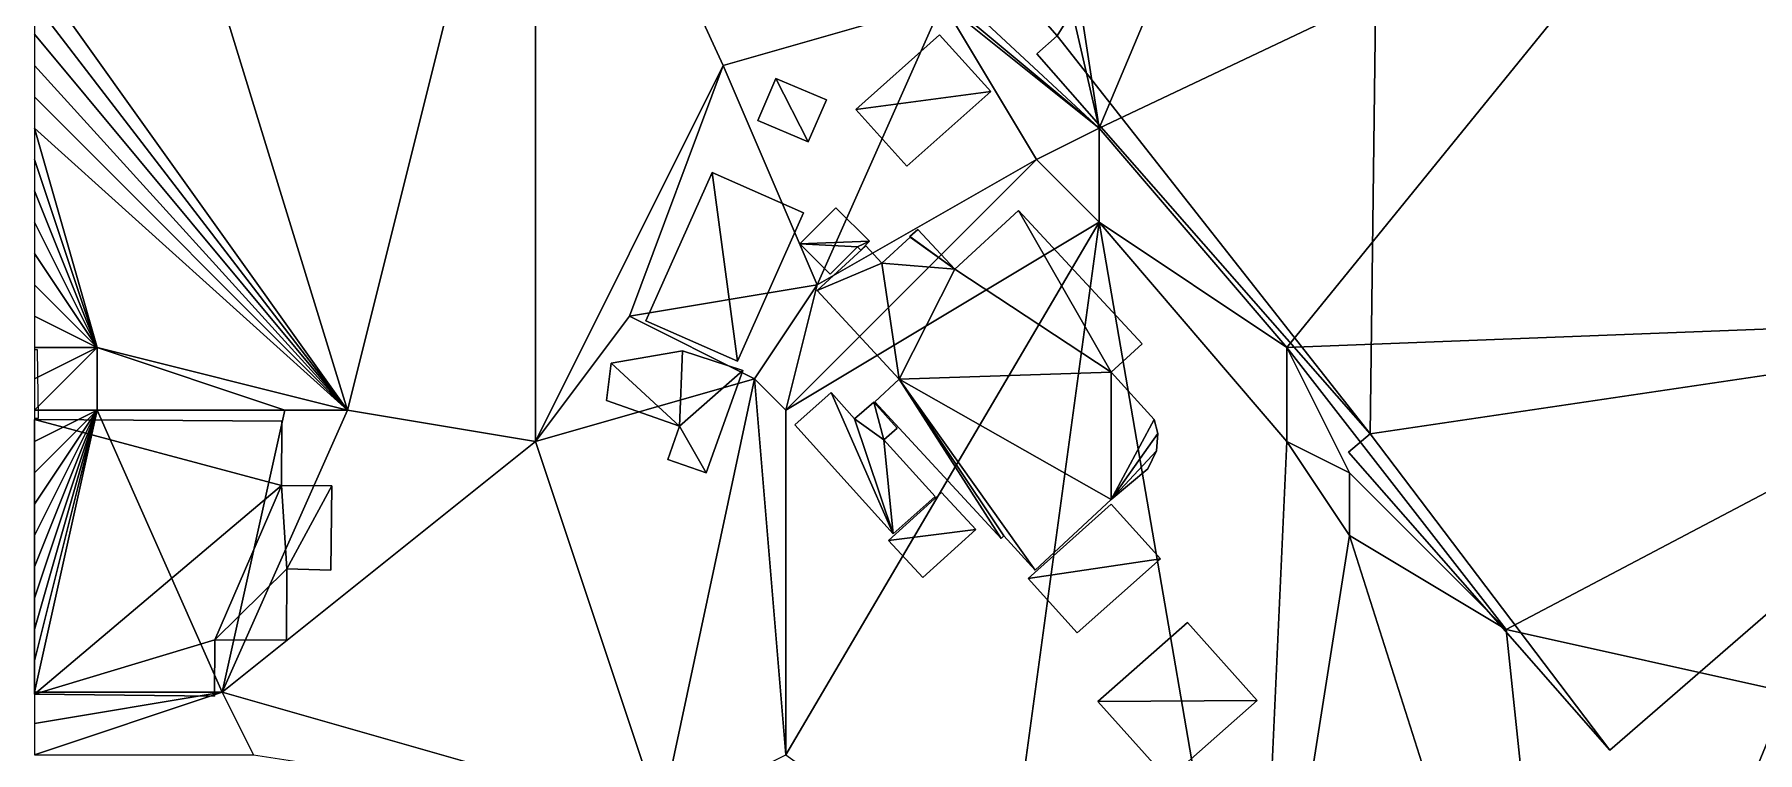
# Model space of a CAD drawing. Header units: metres. Extents: x -1103 to 901, y -902 to 905.
# Drawn here: x -1100 to -989.9, y 748.1 to 794 of the extents above; entities that cross this region are included whole.
import ezdxf

# ---------------------------------------------------------------- set-up
doc = ezdxf.new("R2010")
doc.units = ezdxf.units.M
for name, color, linetype in [('OSM_BUILDING_FOOTPRINTS', 7, 'CONTINUOUS'), ('OSM_BUILDING_ROOFS', 1, 'CONTINUOUS'), ('OSM_BUILDING_WALLS', 8, 'CONTINUOUS'), ('OSM_TERRAIN', 3, 'CONTINUOUS')]:
    doc.layers.add(name, color=color, linetype=linetype)

msp = doc.modelspace()

# ---------------------------------------------------------------- linework, layer by layer
at = {"layer": 'OSM_BUILDING_FOOTPRINTS'}
for points in [[(-1043, 802.11, 11.72), (-1013.93, 827.31, 11.72), (-968.11, 775.38, 11.72), (-999.37, 748.3, 11.72), (-1016.07, 767.31, 11.72), (-1014.68, 768.5, 11.72), (-1035.98, 792.75, 11.72), (-1034.67, 793.9, 11.72), (-1040.31, 800.34, 11.72), (-1040.95, 799.78, 11.72), (-1043, 802.11, 11.72)], [(-1042.19, 793.96, 12.65), (-1038.92, 790.34, 12.65), (-1044.28, 785.58, 12.65), (-1047.54, 789.19, 12.65), (-1042.19, 793.96, 12.65)], [(-1049.41, 789.81, 12.45), (-1050.57, 787.12, 12.45), (-1053.79, 788.49, 12.45), (-1052.64, 791.18, 12.45), (-1049.41, 789.81, 12.45)], [(-1050.87, 782.6, 12.28), (-1055.09, 773.13, 12.28), (-1060.94, 775.71, 12.28), (-1056.72, 785.18, 12.28), (-1050.87, 782.6, 12.28)], [(-1048.81, 782.92, 12.6), (-1046.66, 780.79, 12.6), (-1047.22, 780.22, 12.6), (-1047.43, 780.42, 12.6), (-1049.18, 778.69, 12.6), (-1051.12, 780.62, 12.6), (-1048.81, 782.92, 12.6)], [(-1028.34, 767.4, 12.68), (-1028.24, 768.52, 12.68), (-1028.47, 769.41, 12.68), (-1031.23, 772.42, 12.68), (-1029.24, 774.23, 12.68), (-1037.14, 782.75, 12.68), (-1041.22, 779.01, 12.68), (-1043.58, 781.54, 12.68), (-1044.08, 781.08, 12.68), (-1044.06, 781.04, 12.68), (-1045.87, 779.38, 12.68), (-1046.89, 780.49, 12.68), (-1050.01, 777.64, 12.68), (-1044.76, 771.97, 12.68), (-1046.33, 770.54, 12.68), (-1038.25, 761.81, 12.68), (-1038.08, 761.97, 12.68), (-1036.07, 759.79, 12.68), (-1031.23, 764.29, 12.68), (-1028.88, 766.25, 12.68), (-1028.34, 767.4, 12.68)], [(-1099.75, 769.48, 13.09), (-1099.81, 773.85, 13.05), (-1100, 773.85, 13.06), (-1100, 769.48, 13.08)], [(-1058.79, 768.98, 12.09), (-1059.54, 766.85, 12.09), (-1057.09, 765.99, 12.09), (-1054.76, 772.54, 12.09), (-1058.6, 773.79, 12.09), (-1063.17, 773.01, 12.09), (-1063.46, 770.62, 12.09), (-1058.79, 768.98, 12.09)], [(-1051.43, 769.07, 12.72), (-1049.12, 771.12, 12.72), (-1047.61, 769.44, 12.72), (-1046.39, 770.51, 12.72), (-1044.9, 768.86, 12.72), (-1045.74, 768.11, 12.72), (-1042.47, 764.49, 12.72), (-1045.15, 762.1, 12.72), (-1051.43, 769.07, 12.72)], [(-1088.47, 755.34, 11.08), (-1083.91, 755.32, 11.08), (-1083.88, 759.87, 11.08), (-1081.07, 759.79, 11.08), (-1081, 765.17, 11.08), (-1084.23, 765.19, 11.08), (-1084.2, 769.3, 11.08), (-1100, 769.4, 11.08), (-1100, 751.87, 11.08), (-1088.5, 751.75, 11.08)], [(-1042.07, 764.75, 12.92), (-1039.88, 762.39, 12.92), (-1043.25, 759.31, 12.92), (-1045.44, 761.68, 12.92), (-1042.07, 764.75, 12.92)], [(-1031.22, 763.99, 13), (-1028.08, 760.52, 13), (-1033.39, 755.78, 13), (-1036.53, 759.26, 13), (-1031.22, 763.99, 13)], [(-1026.36, 756.45, 12.99), (-1021.91, 751.46, 12.99), (-1027.6, 746.43, 12.99), (-1032.07, 751.41, 12.99), (-1026.36, 756.45, 12.99)]]:
    msp.add_polyline3d(points, close=True, dxfattribs=at)
at = {"layer": 'OSM_BUILDING_ROOFS'}
for points in [[(-1013.93, 827.31, 52.12), (-1040.31, 800.34, 52.12), (-1034.67, 793.9, 52.12)], [(-1014.68, 768.5, 52.12), (-1013.93, 827.31, 52.12), (-1034.67, 793.9, 52.12)], [(-1014.68, 768.5, 52.12), (-968.11, 775.38, 52.12), (-1013.93, 827.31, 52.12)], [(-1038.92, 790.34, 22.65), (-1042.19, 793.96, 22.65), (-1047.54, 789.19, 22.65)], [(-1034.67, 793.9, 52.12), (-1035.98, 792.75, 52.12), (-1014.68, 768.5, 52.12)], [(-1050.57, 787.12, 22.45), (-1052.64, 791.18, 22.45), (-1053.79, 788.49, 22.45)], [(-1050.57, 787.12, 22.45), (-1049.41, 789.81, 22.45), (-1052.64, 791.18, 22.45)], [(-1038.92, 790.34, 22.65), (-1047.54, 789.19, 22.65), (-1044.28, 785.58, 22.65)], [(-1055.09, 773.13, 22.28), (-1056.72, 785.18, 22.28), (-1060.94, 775.71, 22.28)], [(-1055.09, 773.13, 22.28), (-1050.87, 782.6, 22.28), (-1056.72, 785.18, 22.28)], [(-1046.66, 780.79, 22.6), (-1048.81, 782.92, 22.6), (-1051.12, 780.62, 22.6)], [(-1031.23, 772.42, 43.48), (-1037.14, 782.75, 43.48), (-1041.22, 779.01, 43.48)], [(-1031.23, 772.42, 43.48), (-1029.24, 774.23, 43.48), (-1037.14, 782.75, 43.48)], [(-1041.22, 779.01, 43.48), (-1043.58, 781.54, 43.48), (-1044.08, 781.08, 43.48)], [(-1047.43, 780.42, 22.6), (-1046.66, 780.79, 22.6), (-1051.12, 780.62, 22.6)], [(-1051.12, 780.62, 22.6), (-1049.18, 778.69, 22.6), (-1047.43, 780.42, 22.6)], [(-1045.87, 779.38, 43.48), (-1046.89, 780.49, 43.48), (-1050.01, 777.64, 43.48)], [(-1047.43, 780.42, 22.6), (-1047.22, 780.22, 22.6), (-1046.66, 780.79, 22.6)], [(-1041.22, 779.01, 43.48), (-1044.06, 781.04, 43.48), (-1045.87, 779.38, 43.48)], [(-1041.22, 779.01, 43.48), (-1044.08, 781.08, 43.48), (-1044.06, 781.04, 43.48)], [(-1045.87, 779.38, 43.48), (-1050.01, 777.64, 43.48), (-1044.76, 771.97, 43.48)], [(-1044.76, 771.97, 43.48), (-1041.22, 779.01, 43.48), (-1045.87, 779.38, 43.48)], [(-1044.76, 771.97, 43.48), (-1031.23, 772.42, 43.48), (-1041.22, 779.01, 43.48)], [(-1014.68, 768.5, 52.12), (-999.37, 748.3, 52.12), (-968.11, 775.38, 52.12)], [(-1058.79, 768.98, 22.09), (-1058.6, 773.79, 22.09), (-1063.17, 773.01, 22.09)], [(-1058.79, 768.98, 22.09), (-1054.76, 772.54, 22.09), (-1058.6, 773.79, 22.09)], [(-1063.17, 773.01, 22.09), (-1063.46, 770.62, 22.09), (-1058.79, 768.98, 22.09)], [(-1058.79, 768.98, 22.09), (-1057.09, 765.99, 22.09), (-1054.76, 772.54, 22.09)], [(-1044.76, 771.97, 43.48), (-1046.33, 770.54, 43.48), (-1038.25, 761.81, 43.48)], [(-1044.76, 771.97, 43.48), (-1031.23, 764.29, 43.48), (-1031.23, 772.42, 43.48)], [(-1044.76, 771.97, 43.48), (-1038.25, 761.81, 43.48), (-1038.08, 761.97, 43.48)], [(-1044.76, 771.97, 43.48), (-1038.08, 761.97, 43.48), (-1036.07, 759.79, 43.48)], [(-1044.76, 771.97, 43.48), (-1036.07, 759.79, 43.48), (-1031.23, 764.29, 43.48)], [(-1031.23, 764.29, 43.48), (-1028.47, 769.41, 43.48), (-1031.23, 772.42, 43.48)], [(-1049.12, 771.12, 22.72), (-1051.43, 769.07, 22.72), (-1045.15, 762.1, 22.72)], [(-1047.61, 769.44, 22.72), (-1049.12, 771.12, 22.72), (-1045.15, 762.1, 22.72)], [(-1045.74, 768.11, 22.72), (-1046.39, 770.51, 22.72), (-1047.61, 769.44, 22.72)], [(-1045.74, 768.11, 22.72), (-1044.9, 768.86, 22.72), (-1046.39, 770.51, 22.72)], [(-1084.23, 765.19, 22.68), (-1084.2, 769.3, 22.68), (-1100, 769.4, 22.68)], [(-1084.23, 765.19, 22.68), (-1100, 769.4, 22.68), (-1100, 751.87, 22.68)], [(-1047.61, 769.44, 22.72), (-1045.15, 762.1, 22.72), (-1045.74, 768.11, 22.72)], [(-1031.23, 764.29, 43.48), (-1028.24, 768.52, 43.48), (-1028.47, 769.41, 43.48)], [(-1058.79, 768.98, 22.09), (-1059.54, 766.85, 22.09), (-1057.09, 765.99, 22.09)], [(-1031.23, 764.29, 43.48), (-1028.34, 767.4, 43.48), (-1028.24, 768.52, 43.48)], [(-1014.68, 768.5, 52.12), (-1016.07, 767.31, 52.12), (-999.37, 748.3, 52.12)], [(-1045.15, 762.1, 22.72), (-1042.47, 764.49, 22.72), (-1045.74, 768.11, 22.72)], [(-1031.23, 764.29, 43.48), (-1028.88, 766.25, 43.48), (-1028.34, 767.4, 43.48)], [(-1084.23, 765.19, 22.68), (-1100, 751.87, 22.68), (-1088.47, 755.34, 22.68)], [(-1084.23, 765.19, 22.68), (-1088.47, 755.34, 22.68), (-1083.88, 759.87, 22.68)], [(-1083.88, 759.87, 22.68), (-1081, 765.17, 22.68), (-1084.23, 765.19, 22.68)], [(-1083.88, 759.87, 22.68), (-1081.07, 759.79, 22.68), (-1081, 765.17, 22.68)], [(-1039.88, 762.39, 22.92), (-1042.07, 764.75, 22.92), (-1045.44, 761.68, 22.92)], [(-1028.08, 760.52, 23), (-1031.22, 763.99, 23), (-1036.53, 759.26, 23)], [(-1039.88, 762.39, 22.92), (-1045.44, 761.68, 22.92), (-1043.25, 759.31, 22.92)], [(-1088.47, 755.34, 22.68), (-1083.91, 755.32, 22.68), (-1083.88, 759.87, 22.68)], [(-1028.08, 760.52, 23), (-1036.53, 759.26, 23), (-1033.39, 755.78, 23)], [(-1021.91, 751.46, 22.99), (-1026.36, 756.45, 22.99), (-1032.07, 751.41, 22.99)], [(-1100, 751.87, 22.68), (-1088.5, 751.75, 22.68), (-1088.47, 755.34, 22.68)], [(-1021.91, 751.46, 22.99), (-1032.07, 751.41, 22.99), (-1027.6, 746.43, 22.99)]]:
    msp.add_3dface(points, dxfattribs=at)
at = {"layer": 'OSM_BUILDING_WALLS'}
for points in [[(-968.11, 775.38, 11.72), (-1013.93, 827.31, 11.72), (-1013.93, 827.31, 52.12)], [(-968.11, 775.38, 11.72), (-1013.93, 827.31, 52.12), (-968.11, 775.38, 52.12)], [(-1040.31, 800.34, 11.72), (-1034.67, 793.9, 11.72), (-1034.67, 793.9, 52.12)], [(-1040.31, 800.34, 11.72), (-1034.67, 793.9, 52.12), (-1040.31, 800.34, 52.12)], [(-1042.19, 793.96, 12.65), (-1047.54, 789.19, 12.65), (-1047.54, 789.19, 22.65)], [(-1042.19, 793.96, 12.65), (-1047.54, 789.19, 22.65), (-1042.19, 793.96, 22.65)], [(-1038.92, 790.34, 12.65), (-1042.19, 793.96, 12.65), (-1042.19, 793.96, 22.65)], [(-1038.92, 790.34, 12.65), (-1042.19, 793.96, 22.65), (-1038.92, 790.34, 22.65)], [(-1034.67, 793.9, 11.72), (-1035.98, 792.75, 11.72), (-1035.98, 792.75, 52.12)], [(-1034.67, 793.9, 11.72), (-1035.98, 792.75, 52.12), (-1034.67, 793.9, 52.12)], [(-1035.98, 792.75, 11.72), (-1014.68, 768.5, 11.72), (-1014.68, 768.5, 52.12)], [(-1035.98, 792.75, 11.72), (-1014.68, 768.5, 52.12), (-1035.98, 792.75, 52.12)], [(-1052.64, 791.18, 12.45), (-1053.79, 788.49, 12.45), (-1053.79, 788.49, 22.45)], [(-1052.64, 791.18, 12.45), (-1053.79, 788.49, 22.45), (-1052.64, 791.18, 22.45)], [(-1049.41, 789.81, 12.45), (-1052.64, 791.18, 12.45), (-1052.64, 791.18, 22.45)], [(-1049.41, 789.81, 12.45), (-1052.64, 791.18, 22.45), (-1049.41, 789.81, 22.45)], [(-1044.28, 785.58, 12.65), (-1038.92, 790.34, 12.65), (-1038.92, 790.34, 22.65)], [(-1044.28, 785.58, 12.65), (-1038.92, 790.34, 22.65), (-1044.28, 785.58, 22.65)], [(-1050.57, 787.12, 12.45), (-1049.41, 789.81, 12.45), (-1049.41, 789.81, 22.45)], [(-1050.57, 787.12, 12.45), (-1049.41, 789.81, 22.45), (-1050.57, 787.12, 22.45)], [(-1047.54, 789.19, 12.65), (-1044.28, 785.58, 12.65), (-1044.28, 785.58, 22.65)], [(-1047.54, 789.19, 12.65), (-1044.28, 785.58, 22.65), (-1047.54, 789.19, 22.65)], [(-1053.79, 788.49, 12.45), (-1050.57, 787.12, 12.45), (-1050.57, 787.12, 22.45)], [(-1053.79, 788.49, 12.45), (-1050.57, 787.12, 22.45), (-1053.79, 788.49, 22.45)], [(-1056.72, 785.18, 12.28), (-1060.94, 775.71, 12.28), (-1060.94, 775.71, 22.28)], [(-1056.72, 785.18, 12.28), (-1060.94, 775.71, 22.28), (-1056.72, 785.18, 22.28)], [(-1050.87, 782.6, 12.28), (-1056.72, 785.18, 12.28), (-1056.72, 785.18, 22.28)], [(-1050.87, 782.6, 12.28), (-1056.72, 785.18, 22.28), (-1050.87, 782.6, 22.28)], [(-1055.09, 773.13, 12.28), (-1050.87, 782.6, 12.28), (-1050.87, 782.6, 22.28)], [(-1055.09, 773.13, 12.28), (-1050.87, 782.6, 22.28), (-1055.09, 773.13, 22.28)], [(-1048.81, 782.92, 12.6), (-1051.12, 780.62, 12.6), (-1051.12, 780.62, 22.6)], [(-1048.81, 782.92, 12.6), (-1051.12, 780.62, 22.6), (-1048.81, 782.92, 22.6)], [(-1046.66, 780.79, 12.6), (-1048.81, 782.92, 12.6), (-1048.81, 782.92, 22.6)], [(-1046.66, 780.79, 12.6), (-1048.81, 782.92, 22.6), (-1046.66, 780.79, 22.6)], [(-1037.14, 782.75, 12.68), (-1041.22, 779.01, 12.68), (-1041.22, 779.01, 43.48)], [(-1037.14, 782.75, 12.68), (-1041.22, 779.01, 43.48), (-1037.14, 782.75, 43.48)], [(-1029.24, 774.23, 12.68), (-1037.14, 782.75, 12.68), (-1037.14, 782.75, 43.48)], [(-1029.24, 774.23, 12.68), (-1037.14, 782.75, 43.48), (-1029.24, 774.23, 43.48)], [(-1043.58, 781.54, 12.68), (-1044.08, 781.08, 12.68), (-1044.08, 781.08, 43.48)], [(-1043.58, 781.54, 12.68), (-1044.08, 781.08, 43.48), (-1043.58, 781.54, 43.48)], [(-1041.22, 779.01, 12.68), (-1043.58, 781.54, 12.68), (-1043.58, 781.54, 43.48)], [(-1041.22, 779.01, 12.68), (-1043.58, 781.54, 43.48), (-1041.22, 779.01, 43.48)], [(-1051.12, 780.62, 12.6), (-1049.18, 778.69, 12.6), (-1049.18, 778.69, 22.6)], [(-1051.12, 780.62, 12.6), (-1049.18, 778.69, 22.6), (-1051.12, 780.62, 22.6)], [(-1046.89, 780.49, 12.68), (-1050.01, 777.64, 12.68), (-1050.01, 777.64, 43.48)], [(-1046.89, 780.49, 12.68), (-1050.01, 777.64, 43.48), (-1046.89, 780.49, 43.48)], [(-1049.18, 778.69, 12.6), (-1047.43, 780.42, 12.6), (-1047.43, 780.42, 22.6)], [(-1049.18, 778.69, 12.6), (-1047.43, 780.42, 22.6), (-1049.18, 778.69, 22.6)], [(-1047.43, 780.42, 12.6), (-1047.22, 780.22, 12.6), (-1047.22, 780.22, 22.6)], [(-1047.43, 780.42, 12.6), (-1047.22, 780.22, 22.6), (-1047.43, 780.42, 22.6)], [(-1047.22, 780.22, 12.6), (-1046.66, 780.79, 12.6), (-1046.66, 780.79, 22.6)], [(-1047.22, 780.22, 12.6), (-1046.66, 780.79, 22.6), (-1047.22, 780.22, 22.6)], [(-1045.87, 779.38, 12.68), (-1046.89, 780.49, 12.68), (-1046.89, 780.49, 43.48)], [(-1045.87, 779.38, 12.68), (-1046.89, 780.49, 43.48), (-1045.87, 779.38, 43.48)], [(-1044.06, 781.04, 12.68), (-1045.87, 779.38, 12.68), (-1045.87, 779.38, 43.48)], [(-1044.06, 781.04, 12.68), (-1045.87, 779.38, 43.48), (-1044.06, 781.04, 43.48)], [(-1044.08, 781.08, 12.68), (-1044.06, 781.04, 12.68), (-1044.06, 781.04, 43.48)], [(-1044.08, 781.08, 12.68), (-1044.06, 781.04, 43.48), (-1044.08, 781.08, 43.48)], [(-1050.01, 777.64, 12.68), (-1044.76, 771.97, 12.68), (-1044.76, 771.97, 43.48)], [(-1050.01, 777.64, 12.68), (-1044.76, 771.97, 43.48), (-1050.01, 777.64, 43.48)], [(-1060.94, 775.71, 12.28), (-1055.09, 773.13, 12.28), (-1055.09, 773.13, 22.28)], [(-1060.94, 775.71, 12.28), (-1055.09, 773.13, 22.28), (-1060.94, 775.71, 22.28)], [(-999.37, 748.3, 11.72), (-968.11, 775.38, 11.72), (-968.11, 775.38, 52.12)], [(-999.37, 748.3, 11.72), (-968.11, 775.38, 52.12), (-999.37, 748.3, 52.12)], [(-1058.6, 773.79, 12.09), (-1063.17, 773.01, 12.09), (-1063.17, 773.01, 22.09)], [(-1058.6, 773.79, 12.09), (-1063.17, 773.01, 22.09), (-1058.6, 773.79, 22.09)], [(-1054.76, 772.54, 12.09), (-1058.6, 773.79, 12.09), (-1058.6, 773.79, 22.09)], [(-1054.76, 772.54, 12.09), (-1058.6, 773.79, 22.09), (-1054.76, 772.54, 22.09)], [(-1031.23, 772.42, 12.68), (-1029.24, 774.23, 12.68), (-1029.24, 774.23, 43.48)], [(-1031.23, 772.42, 12.68), (-1029.24, 774.23, 43.48), (-1031.23, 772.42, 43.48)], [(-1063.17, 773.01, 12.09), (-1063.46, 770.62, 12.09), (-1063.46, 770.62, 22.09)], [(-1063.17, 773.01, 12.09), (-1063.46, 770.62, 22.09), (-1063.17, 773.01, 22.09)], [(-1057.09, 765.99, 12.09), (-1054.76, 772.54, 12.09), (-1054.76, 772.54, 22.09)], [(-1057.09, 765.99, 12.09), (-1054.76, 772.54, 22.09), (-1057.09, 765.99, 22.09)], [(-1044.76, 771.97, 12.68), (-1046.33, 770.54, 12.68), (-1046.33, 770.54, 43.48)], [(-1044.76, 771.97, 12.68), (-1046.33, 770.54, 43.48), (-1044.76, 771.97, 43.48)], [(-1028.47, 769.41, 12.68), (-1031.23, 772.42, 12.68), (-1031.23, 772.42, 43.48)], [(-1028.47, 769.41, 12.68), (-1031.23, 772.42, 43.48), (-1028.47, 769.41, 43.48)], [(-1063.46, 770.62, 12.09), (-1058.79, 768.98, 12.09), (-1058.79, 768.98, 22.09)], [(-1063.46, 770.62, 12.09), (-1058.79, 768.98, 22.09), (-1063.46, 770.62, 22.09)], [(-1049.12, 771.12, 12.72), (-1051.43, 769.07, 12.72), (-1051.43, 769.07, 22.72)], [(-1049.12, 771.12, 12.72), (-1051.43, 769.07, 22.72), (-1049.12, 771.12, 22.72)], [(-1047.61, 769.44, 12.72), (-1049.12, 771.12, 12.72), (-1049.12, 771.12, 22.72)], [(-1047.61, 769.44, 12.72), (-1049.12, 771.12, 22.72), (-1047.61, 769.44, 22.72)], [(-1046.39, 770.51, 12.72), (-1047.61, 769.44, 12.72), (-1047.61, 769.44, 22.72)], [(-1046.39, 770.51, 12.72), (-1047.61, 769.44, 22.72), (-1046.39, 770.51, 22.72)], [(-1044.9, 768.86, 12.72), (-1046.39, 770.51, 12.72), (-1046.39, 770.51, 22.72)], [(-1044.9, 768.86, 12.72), (-1046.39, 770.51, 22.72), (-1044.9, 768.86, 22.72)], [(-1046.33, 770.54, 12.68), (-1038.25, 761.81, 12.68), (-1038.25, 761.81, 43.48)], [(-1046.33, 770.54, 12.68), (-1038.25, 761.81, 43.48), (-1046.33, 770.54, 43.48)], [(-1084.2, 769.3, 11.08), (-1100, 769.4, 11.08), (-1100, 769.4, 22.68)], [(-1084.2, 769.3, 11.08), (-1100, 769.4, 22.68), (-1084.2, 769.3, 22.68)], [(-1100, 769.4, 11.08), (-1100, 751.87, 11.08), (-1100, 751.87, 22.68)], [(-1100, 769.4, 11.08), (-1100, 751.87, 22.68), (-1100, 769.4, 22.68)], [(-1028.24, 768.52, 12.68), (-1028.47, 769.41, 12.68), (-1028.47, 769.41, 43.48)], [(-1028.24, 768.52, 12.68), (-1028.47, 769.41, 43.48), (-1028.24, 768.52, 43.48)], [(-1084.23, 765.19, 11.08), (-1084.2, 769.3, 11.08), (-1084.2, 769.3, 22.68)], [(-1084.23, 765.19, 11.08), (-1084.2, 769.3, 22.68), (-1084.23, 765.19, 22.68)], [(-1058.79, 768.98, 12.09), (-1059.54, 766.85, 12.09), (-1059.54, 766.85, 22.09)], [(-1058.79, 768.98, 12.09), (-1059.54, 766.85, 22.09), (-1058.79, 768.98, 22.09)], [(-1051.43, 769.07, 12.72), (-1045.15, 762.1, 12.72), (-1045.15, 762.1, 22.72)], [(-1051.43, 769.07, 12.72), (-1045.15, 762.1, 22.72), (-1051.43, 769.07, 22.72)], [(-1045.74, 768.11, 12.72), (-1044.9, 768.86, 12.72), (-1044.9, 768.86, 22.72)], [(-1045.74, 768.11, 12.72), (-1044.9, 768.86, 22.72), (-1045.74, 768.11, 22.72)], [(-1028.34, 767.4, 12.68), (-1028.24, 768.52, 12.68), (-1028.24, 768.52, 43.48)], [(-1028.34, 767.4, 12.68), (-1028.24, 768.52, 43.48), (-1028.34, 767.4, 43.48)], [(-1014.68, 768.5, 11.72), (-1016.07, 767.31, 11.72), (-1016.07, 767.31, 52.12)], [(-1014.68, 768.5, 11.72), (-1016.07, 767.31, 52.12), (-1014.68, 768.5, 52.12)], [(-1042.47, 764.49, 12.72), (-1045.74, 768.11, 12.72), (-1045.74, 768.11, 22.72)], [(-1042.47, 764.49, 12.72), (-1045.74, 768.11, 22.72), (-1042.47, 764.49, 22.72)], [(-1028.88, 766.25, 12.68), (-1028.34, 767.4, 12.68), (-1028.34, 767.4, 43.48)], [(-1028.88, 766.25, 12.68), (-1028.34, 767.4, 43.48), (-1028.88, 766.25, 43.48)], [(-1016.07, 767.31, 11.72), (-999.37, 748.3, 11.72), (-999.37, 748.3, 52.12)], [(-1016.07, 767.31, 11.72), (-999.37, 748.3, 52.12), (-1016.07, 767.31, 52.12)], [(-1059.54, 766.85, 12.09), (-1057.09, 765.99, 12.09), (-1057.09, 765.99, 22.09)], [(-1059.54, 766.85, 12.09), (-1057.09, 765.99, 22.09), (-1059.54, 766.85, 22.09)], [(-1031.23, 764.29, 12.68), (-1028.88, 766.25, 12.68), (-1028.88, 766.25, 43.48)], [(-1031.23, 764.29, 12.68), (-1028.88, 766.25, 43.48), (-1031.23, 764.29, 43.48)], [(-1081, 765.17, 11.08), (-1084.23, 765.19, 11.08), (-1084.23, 765.19, 22.68)], [(-1081, 765.17, 11.08), (-1084.23, 765.19, 22.68), (-1081, 765.17, 22.68)], [(-1081.07, 759.79, 11.08), (-1081, 765.17, 11.08), (-1081, 765.17, 22.68)], [(-1081.07, 759.79, 11.08), (-1081, 765.17, 22.68), (-1081.07, 759.79, 22.68)], [(-1042.07, 764.75, 12.92), (-1045.44, 761.68, 12.92), (-1045.44, 761.68, 22.92)], [(-1042.07, 764.75, 12.92), (-1045.44, 761.68, 22.92), (-1042.07, 764.75, 22.92)], [(-1045.15, 762.1, 12.72), (-1042.47, 764.49, 12.72), (-1042.47, 764.49, 22.72)], [(-1045.15, 762.1, 12.72), (-1042.47, 764.49, 22.72), (-1045.15, 762.1, 22.72)], [(-1039.88, 762.39, 12.92), (-1042.07, 764.75, 12.92), (-1042.07, 764.75, 22.92)], [(-1039.88, 762.39, 12.92), (-1042.07, 764.75, 22.92), (-1039.88, 762.39, 22.92)], [(-1031.22, 763.99, 13), (-1036.53, 759.26, 13), (-1036.53, 759.26, 23)], [(-1031.22, 763.99, 13), (-1036.53, 759.26, 23), (-1031.22, 763.99, 23)], [(-1036.07, 759.79, 12.68), (-1031.23, 764.29, 12.68), (-1031.23, 764.29, 43.48)], [(-1036.07, 759.79, 12.68), (-1031.23, 764.29, 43.48), (-1036.07, 759.79, 43.48)], [(-1028.08, 760.52, 13), (-1031.22, 763.99, 13), (-1031.22, 763.99, 23)], [(-1028.08, 760.52, 13), (-1031.22, 763.99, 23), (-1028.08, 760.52, 23)], [(-1045.44, 761.68, 12.92), (-1043.25, 759.31, 12.92), (-1043.25, 759.31, 22.92)], [(-1045.44, 761.68, 12.92), (-1043.25, 759.31, 22.92), (-1045.44, 761.68, 22.92)], [(-1043.25, 759.31, 12.92), (-1039.88, 762.39, 12.92), (-1039.88, 762.39, 22.92)], [(-1043.25, 759.31, 12.92), (-1039.88, 762.39, 22.92), (-1043.25, 759.31, 22.92)], [(-1038.25, 761.81, 12.68), (-1038.08, 761.97, 12.68), (-1038.08, 761.97, 43.48)], [(-1038.25, 761.81, 12.68), (-1038.08, 761.97, 43.48), (-1038.25, 761.81, 43.48)], [(-1038.08, 761.97, 12.68), (-1036.07, 759.79, 12.68), (-1036.07, 759.79, 43.48)], [(-1038.08, 761.97, 12.68), (-1036.07, 759.79, 43.48), (-1038.08, 761.97, 43.48)], [(-1083.91, 755.32, 11.08), (-1083.88, 759.87, 11.08), (-1083.88, 759.87, 22.68)], [(-1083.91, 755.32, 11.08), (-1083.88, 759.87, 22.68), (-1083.91, 755.32, 22.68)], [(-1083.88, 759.87, 11.08), (-1081.07, 759.79, 11.08), (-1081.07, 759.79, 22.68)], [(-1083.88, 759.87, 11.08), (-1081.07, 759.79, 22.68), (-1083.88, 759.87, 22.68)], [(-1033.39, 755.78, 13), (-1028.08, 760.52, 13), (-1028.08, 760.52, 23)], [(-1033.39, 755.78, 13), (-1028.08, 760.52, 23), (-1033.39, 755.78, 23)], [(-1036.53, 759.26, 13), (-1033.39, 755.78, 13), (-1033.39, 755.78, 23)], [(-1036.53, 759.26, 13), (-1033.39, 755.78, 23), (-1036.53, 759.26, 23)], [(-1026.36, 756.45, 12.99), (-1032.07, 751.41, 12.99), (-1032.07, 751.41, 22.99)], [(-1026.36, 756.45, 12.99), (-1032.07, 751.41, 22.99), (-1026.36, 756.45, 22.99)], [(-1021.91, 751.46, 12.99), (-1026.36, 756.45, 12.99), (-1026.36, 756.45, 22.99)], [(-1021.91, 751.46, 12.99), (-1026.36, 756.45, 22.99), (-1021.91, 751.46, 22.99)], [(-1088.5, 751.75, 11.08), (-1088.47, 755.34, 11.08), (-1088.47, 755.34, 22.68)], [(-1088.5, 751.75, 11.08), (-1088.47, 755.34, 22.68), (-1088.5, 751.75, 22.68)], [(-1088.47, 755.34, 11.08), (-1083.91, 755.32, 11.08), (-1083.91, 755.32, 22.68)], [(-1088.47, 755.34, 11.08), (-1083.91, 755.32, 22.68), (-1088.47, 755.34, 22.68)], [(-1100, 751.87, 11.08), (-1088.5, 751.75, 11.08), (-1088.5, 751.75, 22.68)], [(-1100, 751.87, 11.08), (-1088.5, 751.75, 22.68), (-1100, 751.87, 22.68)], [(-1032.07, 751.41, 12.99), (-1027.6, 746.43, 12.99), (-1027.6, 746.43, 22.99)], [(-1032.07, 751.41, 12.99), (-1027.6, 746.43, 22.99), (-1032.07, 751.41, 22.99)], [(-1027.6, 746.43, 12.99), (-1021.91, 751.46, 12.99), (-1021.91, 751.46, 22.99)], [(-1027.6, 746.43, 12.99), (-1021.91, 751.46, 22.99), (-1027.6, 746.43, 22.99)]]:
    msp.add_3dface(points, dxfattribs=at)
at = {"layer": 'OSM_TERRAIN'}
for points in [[(-1068, 818, 13.9), (-1032, 788, 13.92), (-1088, 840, 13.9)], [(-1088, 840, 13.9), (-1032, 788, 13.92), (-1044, 840, 13.96)], [(-1036, 814, 13.84), (-1044, 840, 13.96), (-1032, 788, 13.92)], [(-1032, 788, 13.92), (-1016, 826, 13.77), (-1036, 814, 13.84)], [(-994, 806, 13.7), (-1016, 826, 13.77), (-1032, 788, 13.92)], [(-1080, 770, 13.07), (-1096, 822, 13.17), (-1100, 798, 13)], [(-1080, 770, 13.07), (-1068, 818, 13.9), (-1096, 822, 13.17)], [(-1080, 770, 13.07), (-1068, 768, 13.66), (-1068, 818, 13.9)], [(-1068, 768, 13.66), (-1056, 792, 14.23), (-1068, 818, 13.9)], [(-1056, 792, 14.23), (-1042, 796, 14.55), (-1068, 818, 13.9)], [(-1068, 818, 13.9), (-1042, 796, 14.55), (-1032, 788, 13.92)], [(-1032, 788, 13.92), (-1020, 774, 13.99), (-994, 806, 13.7)], [(-1020, 774, 13.99), (-968, 776, 13.79), (-994, 806, 13.7)], [(-968, 776, 13.79), (-968, 782, 13.09), (-994, 806, 13.7)], [(-994, 806, 13.7), (-968, 782, 13.09), (-974, 794, 13.15)], [(-1100, 796, 13), (-1080, 770, 13.07), (-1100, 798, 13)], [(-1100, 794, 13), (-1080, 770, 13.07), (-1100, 796, 13)], [(-1050, 778, 14.68), (-1042, 796, 14.55), (-1056, 792, 14.23)], [(-1036, 786, 14.94), (-1042, 796, 14.55), (-1050, 778, 14.68)], [(-1036, 786, 14.94), (-1032, 788, 13.92), (-1042, 796, 14.55)], [(-1100, 792, 13), (-1080, 770, 13.07), (-1100, 794, 13)], [(-1100, 790, 13), (-1080, 770, 13.07), (-1100, 792, 13)], [(-1062, 776, 14.24), (-1056, 792, 14.23), (-1068, 768, 13.66)], [(-1062, 776, 14.24), (-1050, 778, 14.68), (-1056, 792, 14.23)], [(-1100, 790, 13), (-1100, 788, 13), (-1080, 770, 13.07)], [(-1096, 774, 13), (-1080, 770, 13.07), (-1100, 788, 13)], [(-1100, 786, 13), (-1096, 774, 13), (-1100, 788, 13)], [(-1036, 786, 14.94), (-1032, 782, 15), (-1032, 788, 13.92)], [(-1020, 774, 13.99), (-1032, 788, 13.92), (-1032, 782, 15)], [(-1100, 784, 13.01), (-1096, 774, 13), (-1100, 786, 13)], [(-1052, 770, 14.69), (-1032, 782, 15), (-1036, 786, 14.94)], [(-1052, 770, 14.69), (-1036, 786, 14.94), (-1050, 778, 14.68)], [(-1100, 782, 13.02), (-1096, 774, 13), (-1100, 784, 13.01)], [(-1096, 774, 13), (-1100, 782, 13.02), (-1100, 780, 13.02)], [(-1052, 748, 14.45), (-1038, 738, 14.88), (-1032, 782, 15)], [(-1052, 748, 14.45), (-1032, 782, 15), (-1052, 770, 14.69)], [(-1038, 738, 14.88), (-1022, 724, 14.92), (-1032, 782, 15)], [(-1022, 724, 14.92), (-1020, 768, 14.99), (-1032, 782, 15)], [(-1020, 768, 14.99), (-1020, 774, 13.99), (-1032, 782, 15)], [(-1100, 778, 13.03), (-1096, 774, 13), (-1100, 780, 13.02)], [(-1100, 776, 13.05), (-1096, 774, 13), (-1100, 778, 13.03)], [(-1054, 772, 14.28), (-1050, 778, 14.68), (-1062, 776, 14.24)], [(-1052, 770, 14.69), (-1050, 778, 14.68), (-1054, 772, 14.28)], [(-1100, 774, 13.06), (-1096, 774, 13), (-1100, 776, 13.05)], [(-1068, 768, 13.66), (-1054, 772, 14.28), (-1062, 776, 14.24)], [(-1006, 756, 13.89), (-968, 776, 13.79), (-1020, 774, 13.99)], [(-988, 752, 14.03), (-968, 776, 13.79), (-1006, 756, 13.89)], [(-1100, 770, 13.06), (-1096, 774, 13), (-1100, 772, 13.06)], [(-1100, 770, 13.06), (-1096, 770, 13.32), (-1096, 774, 13)], [(-1100, 772, 13.06), (-1096, 774, 13), (-1100, 774, 13.06)], [(-1096, 770, 13.32), (-1084, 770, 13.33), (-1096, 774, 13)], [(-1084, 770, 13.33), (-1080, 770, 13.07), (-1096, 774, 13)], [(-1006, 756, 13.89), (-1020, 774, 13.99), (-1016, 766, 14.11)], [(-1016, 766, 14.11), (-1020, 774, 13.99), (-1020, 768, 14.99)], [(-1060, 744, 14.09), (-1054, 772, 14.28), (-1068, 768, 13.66)], [(-1060, 744, 14.09), (-1052, 748, 14.45), (-1054, 772, 14.28)], [(-1052, 748, 14.45), (-1052, 770, 14.69), (-1054, 772, 14.28)], [(-1100, 752, 13.4), (-1096, 770, 13.32), (-1100, 754, 13.34)], [(-1100, 752, 13.4), (-1088, 752, 13.45), (-1096, 770, 13.32)], [(-1100, 754, 13.34), (-1096, 770, 13.32), (-1100, 756, 13.26)], [(-1100, 756, 13.26), (-1096, 770, 13.32), (-1100, 758, 13.25)], [(-1100, 758, 13.25), (-1096, 770, 13.32), (-1100, 760, 13.25)], [(-1100, 760, 13.25), (-1096, 770, 13.32), (-1100, 762, 13.26)], [(-1100, 762, 13.26), (-1096, 770, 13.32), (-1100, 764, 13.26)], [(-1100, 764, 13.26), (-1096, 770, 13.32), (-1100, 766, 13.23)], [(-1100, 766, 13.23), (-1096, 770, 13.32), (-1100, 768, 13.13)], [(-1100, 768, 13.13), (-1096, 770, 13.32), (-1100, 770, 13.06)], [(-1096, 770, 13.32), (-1088, 752, 13.45), (-1084, 770, 13.33)], [(-1088, 752, 13.45), (-1068, 768, 13.66), (-1080, 770, 13.07)], [(-1088, 752, 13.45), (-1080, 770, 13.07), (-1084, 770, 13.33)], [(-1060, 744, 14.09), (-1068, 768, 13.66), (-1088, 752, 13.45)], [(-1022, 724, 14.92), (-1016, 762, 14.76), (-1020, 768, 14.99)], [(-1020, 768, 14.99), (-1016, 762, 14.76), (-1016, 766, 14.11)], [(-1016, 762, 14.76), (-1006, 756, 13.89), (-1016, 766, 14.11)], [(-1002, 718, 14), (-1016, 762, 14.76), (-1022, 724, 14.92)], [(-1002, 718, 14), (-1006, 756, 13.89), (-1016, 762, 14.76)], [(-1002, 718, 14), (-988, 752, 14.03), (-1006, 756, 13.89)], [(-1100, 748, 14.1), (-1086, 748, 13.96), (-1088, 752, 13.45)], [(-1100, 750, 13.67), (-1100, 748, 14.1), (-1088, 752, 13.45)], [(-1100, 750, 13.67), (-1088, 752, 13.45), (-1100, 752, 13.4)], [(-1086, 748, 13.96), (-1060, 744, 14.09), (-1088, 752, 13.45)], [(-994, 710, 14.05), (-988, 752, 14.03), (-1002, 718, 14)], [(-970, 726, 13.29), (-988, 752, 14.03), (-994, 710, 14.05)]]:
    msp.add_3dface(points, dxfattribs=at)

doc.saveas('drawing.dxf')
